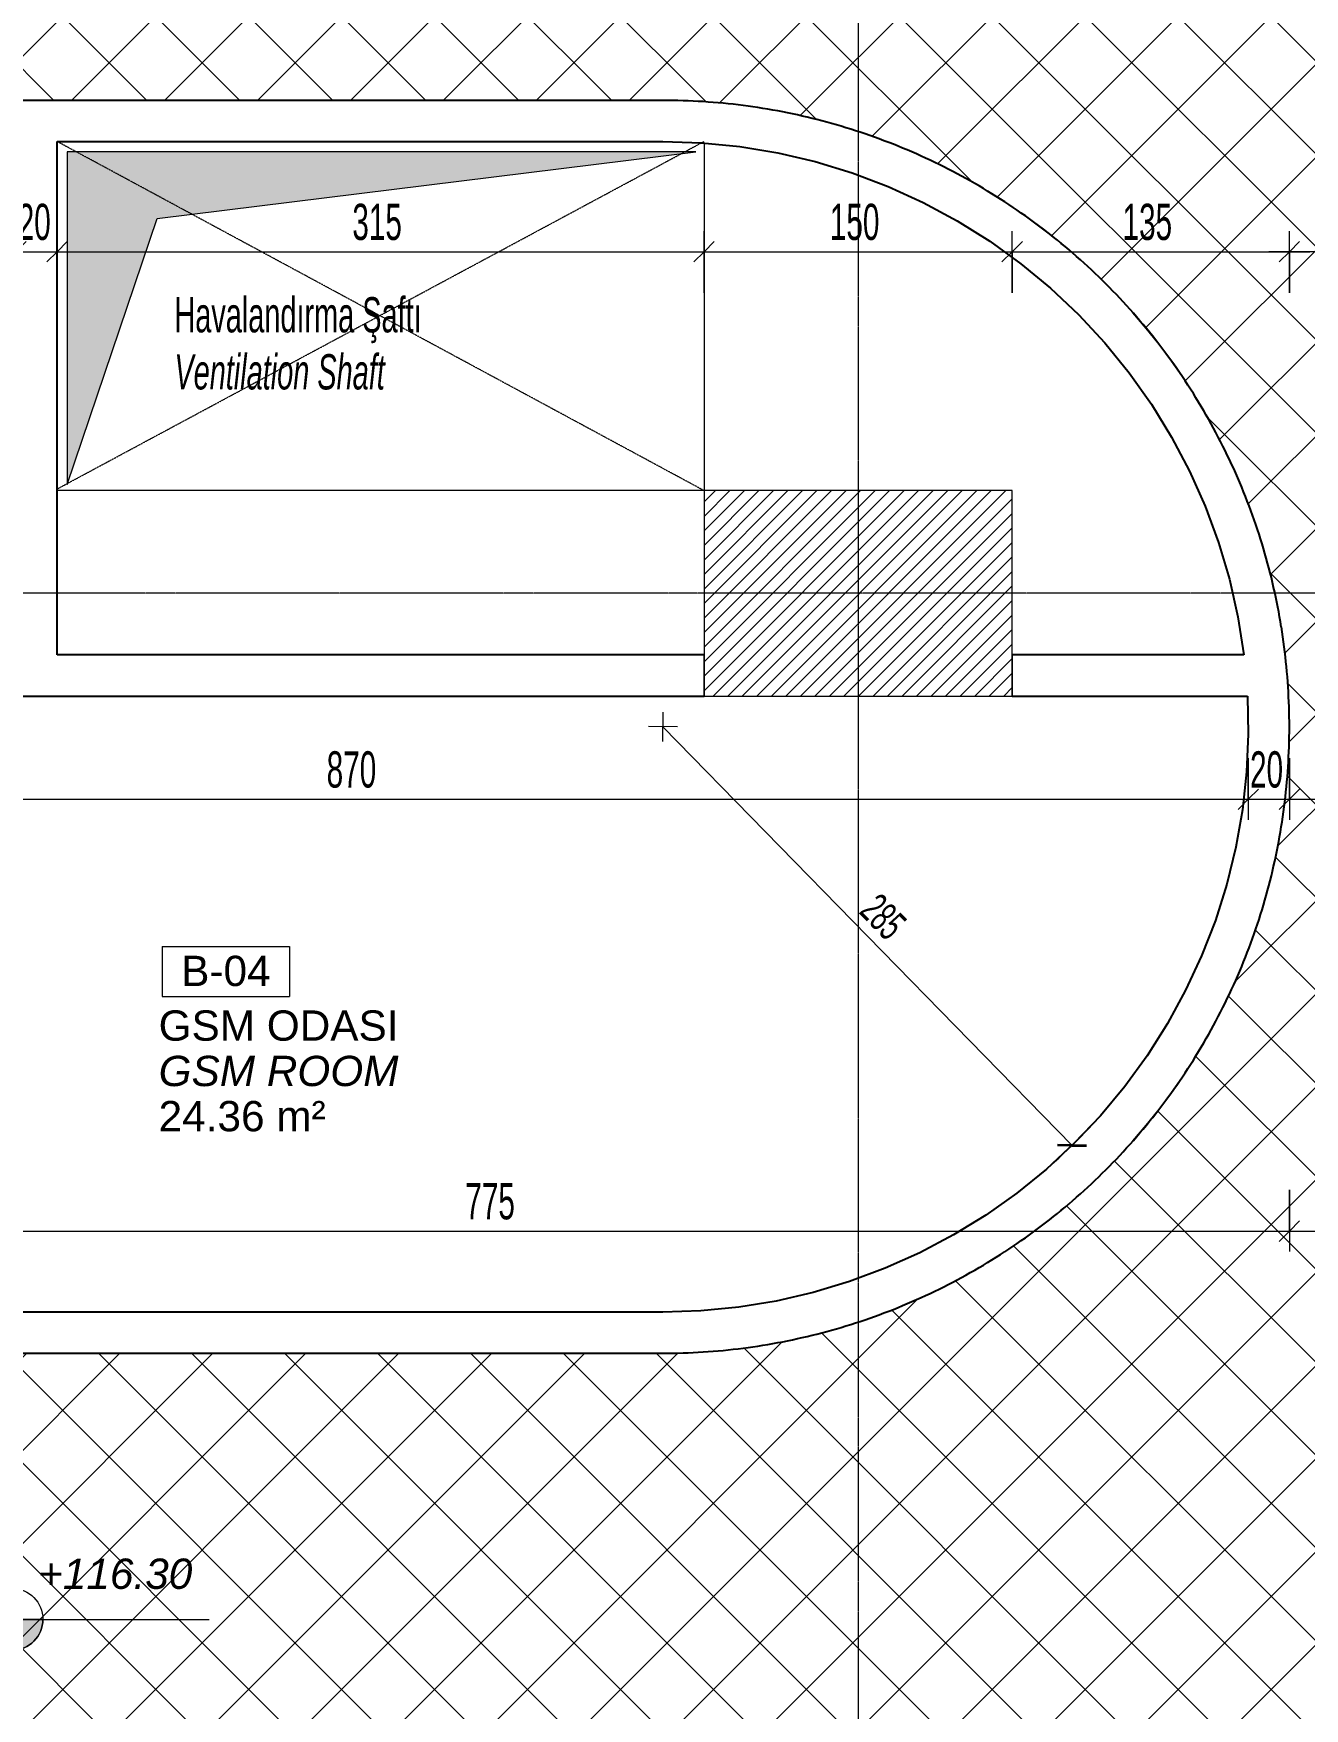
# Model space of a CAD drawing. Header units: centimetres. Extents: x -9345 to 11316, y -7197 to -3465.
# Drawn here: x -4313 to -3695, y -6073 to -5258 of the extents above; entities that cross this region are included whole.
import ezdxf

# ---------------------------------------------------------------- set-up
doc = ezdxf.new("R2010")
doc.units = ezdxf.units.CM
doc.linetypes.add('Grid Line 1_4_', pattern=[1.11125, 0.635, -0.15875, 0.15875, -0.15875])
doc.linetypes.add('Hidden 1_16_', pattern=[0.238125, 0.15875, -0.079375])
for name, color, linetype, lineweight in [('A-ANNO-DIMS', 211, 'Continuous', 9), ('A-ANNO-DIMS-100', 211, 'Continuous', 9), ('A-AREA-IDEN', 2, 'Continuous', 9), ('A-DETL', 90, 'Continuous', 9), ('A-DETL-GENF', 92, 'Continuous', 9), ('A-DETL-THIN', 151, 'Continuous', 9), ('A-FLOR', 192, 'Continuous', 9), ('A-WALL', 113, 'Continuous', 9), ('G-ANNO-DIMS', 111, 'Continuous', 9), ('G-ANNO-TEXT', 231, 'Continuous', 9), ('S-COLS', 52, 'Continuous', 9), ('S-GRID', 1, 'Continuous', 9)]:
    doc.layers.add(name, color=color, linetype=linetype, lineweight=lineweight)
doc.styles.add('Arial_2', font='arial.ttf', dxfattribs={"height": 14.752994})
doc.styles.add('Arial_I', font='ariali.ttf', dxfattribs={"height": 14.752994})
doc.styles.add('Swis721 LtCn BT', font='swisscl.ttf', dxfattribs={"width": 0.8, "height": 17.149461})
doc.styles.add('Swis721 LtCn BT_1', font='swisscl.ttf', dxfattribs={"width": 0.8, "height": 17.639445})
doc.styles.add('Swis721 LtCn BT_2', font='swisscl.ttf', dxfattribs={"width": 0.8, "height": 14.699538})
doc.dimstyles.new('Arrow_-_1_5mm_Arial', dxfattribs={"dimscale": 30.48, "dimtxt": 15, "dimasz": 0.328084, "dimexe": 0.787402, "dimexo": 0, "dimgap": 0, "dimtad": 1, "dimjust": 3, "dimdec": 0, "dimzin": 0, "dimdsep": 46, "dimtxsty": 'Swis721 LtCn BT_2', "dimblk1": 'OBLIQUE', "dimblk2": 'OBLIQUE', "dimsah": 1, "dimcen": 0.09, "dimazin": 0, "dimtfac": 1, "dimtdec": 4, "dimtix": 1, "dimtmove": 0, "dimatfit": 2, "dimfxl": 1, "dimtvp": 1, "dimtolj": 1, "dimtzin": 0, "dimarcsym": 2})
doc.dimstyles.new('IUAS_DIMENSION_INSIDE_100', dxfattribs={"dimscale": 30.48, "dimtxt": 18, "dimasz": 0.328084, "dimexe": 0.328084, "dimexo": 0.0625, "dimgap": 0, "dimtad": 1, "dimdec": 0, "dimdsep": 46, "dimtxsty": 'Swis721 LtCn BT_1', "dimblk1": 'OBLIQUE', "dimblk2": 'OBLIQUE', "dimsah": 1, "dimcen": 0.09, "dimdle": 0.328084, "dimazin": 0, "dimtfac": 1, "dimtdec": 4, "dimtix": 1, "dimtmove": 0, "dimatfit": 3, "dimfxl": 0.656168, "dimfxlon": 1, "dimtvp": 1, "dimtolj": 1, "dimtzin": 0, "dimarcsym": 2})

# ---------------------------------------------------------------- blocks, each defined once
blk = doc.blocks.new('IUAS_A_ROOM_100S - No_İsmi_Alan-1315501-_116_30 KONKORS KATI _ CONCOURSE LEVEL')
at = {"layer": 'A-AREA-IDEN'}
for p, q in [((-0.101, 0.1926), (-0.101, -0.0511)), ((-0.101, 0.1926), (0.5191, 0.1926)), ((0.5191, 0.1926), (0.5191, -0.0511)), ((-0.101, -0.0511), (0.5191, -0.0511))]:
    blk.add_line(p, q, dxfattribs=at)
blk = doc.blocks.new('DIMBLOCK79-_116_30 KONKORS KATI _ CONCOURSE LEVEL')
at = {"layer": 'A-ANNO-DIMS-100', "transparency": 16777216}
for p, q in [((-4591.98, -5610.82), (-4591.98, -5640.82)), ((-4591.98, -5630.82), (-4591.98, -5610.82)), ((-3721.98, -5610.82), (-3721.98, -5640.82)), ((-3721.98, -5630.82), (-3721.98, -5610.82)), ((-4591.98, -5630.82), (-4586.98, -5625.82)), ((-3721.98, -5630.82), (-3716.98, -5625.82)), ((-4591.98, -5630.82), (-4596.98, -5635.82)), ((-4591.98, -5630.82), (-3721.98, -5630.82)), ((-3721.98, -5630.82), (-3726.98, -5635.82))]:
    blk.add_line(p, q, dxfattribs=at)
at = {"layer": 'A-ANNO-DIMS-100', "color": 0, "transparency": 16777216, "insert": (-4170.7, -5607.46), "char_height": 17.639, "width": 32.9143, "attachment_point": 1, "line_spacing_factor": 0.971848, "style": 'Swis721 LtCn BT_1'}
blk.add_mtext('870', dxfattribs=at)
blk = doc.blocks.new('_Oblique')
at = {"color": 0, "linetype": 'ByBlock', "lineweight": -2}
blk.add_line((-0.5, -0.5), (0.5, 0.5), dxfattribs=at)
blk = doc.blocks.new('DIMBLOCK80-_116_30 KONKORS KATI _ CONCOURSE LEVEL')
at = {"layer": 'A-ANNO-DIMS-100', "transparency": 16777216}
for p, q in [((-3721.98, -5610.82), (-3721.98, -5640.82)), ((-3721.98, -5630.82), (-3721.98, -5610.82)), ((-3701.98, -5610.82), (-3701.98, -5640.82)), ((-3701.98, -5630.82), (-3701.98, -5610.82)), ((-3721.98, -5630.82), (-3716.98, -5625.82)), ((-3701.98, -5630.82), (-3696.98, -5625.82)), ((-3721.98, -5630.82), (-3726.98, -5635.82)), ((-3721.98, -5630.82), (-3701.98, -5630.82)), ((-3701.98, -5630.82), (-3706.98, -5635.82))]:
    blk.add_line(p, q, dxfattribs=at)
at = {"layer": 'A-ANNO-DIMS-100', "color": 0, "transparency": 16777216, "insert": (-3721.13, -5607.46), "char_height": 17.639, "width": 21.9429, "attachment_point": 1, "line_spacing_factor": 0.971848, "style": 'Swis721 LtCn BT_1'}
blk.add_mtext('20', dxfattribs=at)
blk = doc.blocks.new('DIMBLOCK81-_116_30 KONKORS KATI _ CONCOURSE LEVEL')
at = {"layer": 'A-ANNO-DIMS-100', "transparency": 16777216}
for p, q in [((-3701.98, -5610.82), (-3701.98, -5640.82)), ((-3701.98, -5630.82), (-3701.98, -5610.82)), ((-3186.98, -5610.82), (-3186.98, -5640.82)), ((-3186.98, -5630.82), (-3186.98, -5610.82)), ((-3701.98, -5630.82), (-3696.98, -5625.82)), ((-3186.98, -5630.82), (-3181.98, -5625.82)), ((-3701.98, -5630.82), (-3706.98, -5635.82)), ((-3701.98, -5630.82), (-3186.98, -5630.82)), ((-3186.98, -5630.82), (-3191.98, -5635.82))]:
    blk.add_line(p, q, dxfattribs=at)
at = {"layer": 'A-ANNO-DIMS-100', "color": 0, "transparency": 16777216, "insert": (-3458.2, -5607.46), "char_height": 17.639, "width": 32.9143, "attachment_point": 1, "line_spacing_factor": 0.971848, "style": 'Swis721 LtCn BT_1'}
blk.add_mtext('515', dxfattribs=at)
blk = doc.blocks.new('DIMBLOCK99-_116_30 KONKORS KATI _ CONCOURSE LEVEL')
at = {"layer": 'A-ANNO-DIMS-100', "transparency": 16777216}
for p, q in [((-3701.98, -5821.04), (-3701.98, -5851.04)), ((-3701.98, -5841.04), (-3701.98, -5821.04)), ((-4476.98, -5861.04), (-4476.98, -5831.04)), ((-4476.98, -5841.04), (-4471.98, -5836.04)), ((-3701.98, -5841.04), (-3696.98, -5836.04)), ((-4476.98, -5841.04), (-4481.98, -5846.04)), ((-4476.98, -5841.04), (-3701.98, -5841.04)), ((-4476.98, -5841.04), (-4476.98, -5861.04)), ((-3701.98, -5841.04), (-3706.98, -5846.04))]:
    blk.add_line(p, q, dxfattribs=at)
at = {"layer": 'A-ANNO-DIMS-100', "color": 0, "transparency": 16777216, "insert": (-4103.2, -5817.69), "char_height": 17.639, "width": 32.9143, "attachment_point": 1, "line_spacing_factor": 0.971848, "style": 'Swis721 LtCn BT_1'}
blk.add_mtext('775', dxfattribs=at)
blk = doc.blocks.new('DIMBLOCK100-_116_30 KONKORS KATI _ CONCOURSE LEVEL')
at = {"layer": 'A-ANNO-DIMS-100', "transparency": 16777216}
for p, q in [((-3701.98, -5821.04), (-3701.98, -5851.04)), ((-3701.98, -5841.04), (-3701.98, -5821.04)), ((-2172.23, -5821.04), (-2172.23, -5851.04)), ((-2172.23, -5841.04), (-2172.23, -5821.04)), ((-3701.98, -5841.04), (-3696.98, -5836.04)), ((-2172.23, -5841.04), (-2167.23, -5836.04)), ((-3701.98, -5841.04), (-3706.98, -5846.04)), ((-3701.98, -5841.04), (-2162.23, -5841.04)), ((-2172.23, -5841.04), (-2177.23, -5846.04))]:
    blk.add_line(p, q, dxfattribs=at)
at = {"layer": 'A-ANNO-DIMS-100', "color": 0, "transparency": 16777216, "insert": (-2955.39, -5817.69), "char_height": 17.639, "width": 43.8857, "attachment_point": 1, "line_spacing_factor": 0.971848, "style": 'Swis721 LtCn BT_1'}
blk.add_mtext('1530', dxfattribs=at)
blk = doc.blocks.new('DIMBLOCK125-_116_30 KONKORS KATI _ CONCOURSE LEVEL')
at = {"layer": 'A-ANNO-DIMS-100', "transparency": 16777216}
for p, q in [((-4321.98, -5344.22), (-4321.98, -5374.22)), ((-4321.98, -5364.22), (-4321.98, -5344.22)), ((-4301.98, -5344.22), (-4301.98, -5374.22)), ((-4301.98, -5364.22), (-4301.98, -5344.22)), ((-4321.98, -5364.22), (-4326.98, -5369.22)), ((-4321.98, -5364.22), (-4316.98, -5359.22)), ((-4321.98, -5364.22), (-4301.98, -5364.22)), ((-4301.98, -5364.22), (-4306.98, -5369.22)), ((-4301.98, -5364.22), (-4296.98, -5359.22))]:
    blk.add_line(p, q, dxfattribs=at)
at = {"layer": 'A-ANNO-DIMS-100', "color": 0, "transparency": 16777216, "insert": (-4321.13, -5340.86), "char_height": 17.639, "width": 21.9429, "attachment_point": 1, "line_spacing_factor": 0.971848, "style": 'Swis721 LtCn BT_1'}
blk.add_mtext('20', dxfattribs=at)
blk = doc.blocks.new('DIMBLOCK126-_116_30 KONKORS KATI _ CONCOURSE LEVEL')
at = {"layer": 'A-ANNO-DIMS-100', "transparency": 16777216}
for p, q in [((-4301.98, -5344.22), (-4301.98, -5374.22)), ((-4301.98, -5364.22), (-4301.98, -5344.22)), ((-3986.98, -5384.22), (-3986.98, -5354.22)), ((-4301.98, -5364.22), (-4306.98, -5369.22)), ((-4301.98, -5364.22), (-4296.98, -5359.22)), ((-4301.98, -5364.22), (-3986.98, -5364.22)), ((-3986.98, -5364.22), (-3991.98, -5369.22)), ((-3986.98, -5364.22), (-3981.98, -5359.22)), ((-3986.98, -5364.22), (-3986.98, -5384.22))]:
    blk.add_line(p, q, dxfattribs=at)
at = {"layer": 'A-ANNO-DIMS-100', "color": 0, "transparency": 16777216, "insert": (-4158.2, -5340.86), "char_height": 17.639, "width": 32.9143, "attachment_point": 1, "line_spacing_factor": 0.971848, "style": 'Swis721 LtCn BT_1'}
blk.add_mtext('315', dxfattribs=at)
blk = doc.blocks.new('DIMBLOCK127-_116_30 KONKORS KATI _ CONCOURSE LEVEL')
at = {"layer": 'A-ANNO-DIMS-100', "transparency": 16777216}
for p, q in [((-3986.98, -5384.22), (-3986.98, -5354.22)), ((-3836.98, -5384.22), (-3836.98, -5354.22)), ((-3986.98, -5364.22), (-3991.98, -5369.22)), ((-3986.98, -5364.22), (-3981.98, -5359.22)), ((-3986.98, -5364.22), (-3836.98, -5364.22)), ((-3986.98, -5364.22), (-3986.98, -5384.22)), ((-3836.98, -5364.22), (-3841.98, -5369.22)), ((-3836.98, -5364.22), (-3831.98, -5359.22)), ((-3836.98, -5364.22), (-3836.98, -5384.22))]:
    blk.add_line(p, q, dxfattribs=at)
at = {"layer": 'A-ANNO-DIMS-100', "color": 0, "transparency": 16777216, "insert": (-3925.7, -5340.86), "char_height": 17.639, "width": 32.9143, "attachment_point": 1, "line_spacing_factor": 0.971848, "style": 'Swis721 LtCn BT_1'}
blk.add_mtext('150', dxfattribs=at)
blk = doc.blocks.new('DIMBLOCK128-_116_30 KONKORS KATI _ CONCOURSE LEVEL')
at = {"layer": 'A-ANNO-DIMS-100', "transparency": 16777216}
for p, q in [((-3836.98, -5384.22), (-3836.98, -5354.22)), ((-3701.98, -5384.22), (-3701.98, -5354.22)), ((-3836.98, -5364.22), (-3841.98, -5369.22)), ((-3836.98, -5364.22), (-3831.98, -5359.22)), ((-3836.98, -5364.22), (-3691.98, -5364.22)), ((-3836.98, -5364.22), (-3836.98, -5384.22)), ((-3701.98, -5364.22), (-3706.98, -5369.22)), ((-3701.98, -5364.22), (-3696.98, -5359.22)), ((-3701.98, -5364.22), (-3701.98, -5384.22))]:
    blk.add_line(p, q, dxfattribs=at)
at = {"layer": 'A-ANNO-DIMS-100', "color": 0, "transparency": 16777216, "insert": (-3783.2, -5340.86), "char_height": 17.639, "width": 32.9143, "attachment_point": 1, "line_spacing_factor": 0.971848, "style": 'Swis721 LtCn BT_1'}
blk.add_mtext('135', dxfattribs=at)
blk = doc.blocks.new('DIMBLOCK174-_116_30 KONKORS KATI _ CONCOURSE LEVEL')
at = {"layer": 'A-ANNO-DIMS-100', "transparency": 16777216}
for p, q in [((-3701.98, -5384.22), (-3701.98, -5354.22)), ((-3186.98, -5384.22), (-3186.98, -5354.22)), ((-3186.98, -5364.22), (-3711.98, -5364.22)), ((-3701.98, -5364.22), (-3706.98, -5369.22)), ((-3701.98, -5364.22), (-3696.98, -5359.22)), ((-3701.98, -5364.22), (-3701.98, -5384.22)), ((-3186.98, -5364.22), (-3191.98, -5369.22)), ((-3186.98, -5364.22), (-3181.98, -5359.22)), ((-3186.98, -5364.22), (-3186.98, -5384.22))]:
    blk.add_line(p, q, dxfattribs=at)
at = {"layer": 'A-ANNO-DIMS-100', "color": 0, "transparency": 16777216, "insert": (-3458.2, -5340.86), "char_height": 17.639, "width": 32.9143, "attachment_point": 1, "line_spacing_factor": 0.971848, "style": 'Swis721 LtCn BT_1'}
blk.add_mtext('515', dxfattribs=at)
blk = doc.blocks.new('Spot Elevations - IUAS_A_PLAN_ELEVATION-1314357-_116_30 KONKORS KATI _ CONCOURSE LEVEL')
at = {"layer": 'G-ANNO-DIMS'}
h = blk.add_hatch(color=256, dxfattribs=at)
edge = h.paths.add_edge_path(flags=0)
edge.add_line((0, 0), (-0.15, 0))
edge.add_arc((0, 0), 0.15, 90, 180, ccw=False)
edge.add_line((0, 0.15), (0, 0))
h = blk.add_hatch(color=256, dxfattribs=at)
edge = h.paths.add_edge_path(flags=0)
edge.add_line((0, 0), (0.15, 0))
edge.add_arc((0, 0), 0.15, 270, 360, ccw=False)
edge.add_line((0, -0.15), (0, 0))
for p, q in [((0, 0.2), (0, -0.2)), ((0, 0), (0, 0.15)), ((-0.2, 0), (0.9596, 0)), ((-0.15, 0), (0, 0)), ((0, 0), (0, -0.15)), ((0.15, 0), (0, 0))]:
    blk.add_line(p, q, dxfattribs=at)
blk.add_circle((0, 0), 0.15, dxfattribs=at)
for start, end in [(90, 180), (270, 360)]:
    blk.add_arc((0, 0), 0.15, start, end, dxfattribs=at)
blk = doc.blocks.new('DIMBLOCK321-_116_30 KONKORS KATI _ CONCOURSE LEVEL')
at = {"layer": 'A-ANNO-DIMS-100', "transparency": 16777216}
for p, q in [((-4007.06, -5602.6), (-4006.9, -5588.46)), ((-3999.91, -5595.61), (-4014.05, -5595.45)), ((-4006.98, -5595.53), (-3807.74, -5799.31))]:
    blk.add_line(p, q, dxfattribs=at)
at = {"layer": 'A-ANNO-DIMS-100', "lineweight": 35, "transparency": 16777216}
for q in [(-3814.82, -5799.23), (-3800.67, -5799.39)]:
    blk.add_line((-3807.74, -5799.31), q, dxfattribs=at)
at = {"layer": 'A-ANNO-DIMS-100', "transparency": 16777216}
blk.add_arc((-4006.98, -5595.53), 285, 309.52839, 319.17823, dxfattribs=at)
at = {"layer": 'A-ANNO-DIMS-100', "color": 0, "transparency": 16777216, "insert": (-3901.44, -5675.64), "char_height": 14.7, "width": 27.4286, "attachment_point": 1, "rotation": 314.35331, "line_spacing_factor": 0.971848, "style": 'Swis721 LtCn BT_2'}
blk.add_mtext('285', dxfattribs=at)

msp = doc.modelspace()

# ---------------------------------------------------------------- hatches: boundary and pattern name
at = {"layer": 'A-DETL-GENF', "lineweight": 18}
h = msp.add_hatch(dxfattribs=at)
h.set_pattern_fill('FP_6', color=253, style=0, pattern_type=2)
h.set_pattern_definition([(45, (0, 0), (-22.62742, 22.62742), []), (135, (0, 0), (-22.62742, -22.62742), [])])
h.paths.add_polyline_path([(-2151.98, -6550.52), (-2151.98, -6310.53), (-2063.98, -6310.53), (-2063.98, -6130.53), (-2152.23, -6130.53), (-2152.23, -5950.53), (-2172.23, -5950.53), (-2172.23, -5575.47), (-2179.07, -5580.6), (-2186.56, -5584.7), (-2194.56, -5587.7), (-2202.91, -5589.53), (-2211.43, -5590.15), (-2219.95, -5589.56), (-2228.31, -5587.75), (-2236.32, -5584.78), (-2244.21, -5580.42), (-2250.67, -5575.59), (-2256.73, -5569.56), (-2261.86, -5562.73), (-2265.97, -5555.24), (-2268.98, -5547.24), (-2270.81, -5538.9), (-2271.44, -5530.38), (-2270.85, -5521.85), (-2269.06, -5513.5), (-2266.09, -5505.49), (-2262.02, -5497.98), (-2256.91, -5491.12), (-2250.89, -5485.06), (-2244.06, -5479.92), (-2236.57, -5475.81), (-2228.58, -5472.8), (-2220.23, -5470.95), (-2211.71, -5470.32), (-2203.36, -5470.93), (-2195.18, -5472.69), (-2187.32, -5475.58), (-2179.93, -5479.53), (-2173.17, -5484.47), (-2167.16, -5490.3), (-2162.02, -5496.91), (-2157.85, -5504.17), (-2154.73, -5511.94), (-2152.72, -5520.07), (-2151.86, -5528.4), (-2152.16, -5536.77), (-2153.63, -5545.01), (-2156.23, -5552.97), (-2159.91, -5560.49), (-1801.98, -5560.52), (-1801.98, -5057.62), (-1801.45, -5040.73), (-1799.72, -5023.92), (-1796.79, -5007.28), (-1792.67, -4990.89), (-1787.39, -4974.84), (-1780.98, -4959.21), (-1773.47, -4944.08), (-1764.89, -4929.52), (-1755.3, -4915.61), (-1744.73, -4902.43), (-1733.24, -4890.03), (-1720.9, -4878.49), (-1707.77, -4867.86), (-1693.91, -4858.2), (-1679.39, -4849.56), (-1664.29, -4841.97), (-1648.69, -4835.49), (-1632.66, -4830.14), (-1616.29, -4825.95), (-1599.67, -4822.94), (-1582.87, -4821.13), (-1565.98, -4820.52), (-811.98, -4820.52), (-811.98, -4815.27), (-661.98, -4815.27), (-661.98, -4164.91), (-811.98, -4164.91), (-811.98, -4140.52), (-2248.98, -4140.52), (-2248.98, -4460.52), (-3061.98, -4460.52), (-3061.98, -4140.52), (-3986.98, -4140.52), (-3986.98, -4320.53), (-4091.98, -4320.53), (-4091.98, -4630.53), (-3986.98, -4630.53), (-3986.98, -4810.52), (-3836.98, -4810.52), (-3836.98, -4910.52), (-3986.98, -4910.52), (-3986.98, -4814.92), (-4786.98, -4814.92), (-4786.98, -4910.53), (-4936.98, -4910.53), (-4936.98, -4815.47), (-4991.98, -4815.47), (-4991.98, -4140.52), (-6661.98, -4140.52), (-6661.98, -4165.41), (-6811.98, -4165.41), (-6811.98, -4816.78), (-6661.98, -4816.78), (-6661.98, -5290.53), (-4006.98, -5290.53), (-3987.44, -5291.15), (-3967.98, -5293.03), (-3948.68, -5296.15), (-3929.62, -5300.5), (-3910.87, -5306.07), (-3892.53, -5312.82), (-3874.65, -5320.73), (-3857.31, -5329.78), (-3840.59, -5339.91), (-3824.56, -5351.1), (-3809.27, -5363.29), (-3794.8, -5376.43), (-3781.2, -5390.48), (-3768.52, -5405.36), (-3756.83, -5421.03), (-3746.16, -5437.42), (-3735.92, -5455.8), (-3728.09, -5472.07), (-3720.75, -5490.19), (-3714.59, -5508.75), (-3709.63, -5527.66), (-3705.89, -5546.85), (-3703.39, -5566.24), (-3702.14, -5585.75), (-3702.14, -5605.3), (-3703.39, -5624.81), (-3705.89, -5644.21), (-3709.63, -5663.4), (-3714.59, -5682.31), (-3720.75, -5700.86), (-3728.09, -5718.99), (-3736.57, -5736.6), (-3746.17, -5753.64), (-3756.83, -5770.02), (-3768.53, -5785.69), (-3781.2, -5800.58), (-3794.8, -5814.62), (-3809.27, -5827.77), (-3824.56, -5839.96), (-3840.6, -5851.14), (-3857.32, -5861.28), (-3874.65, -5870.32), (-3892.53, -5878.24), (-3910.88, -5884.99), (-3929.62, -5890.55), (-3948.68, -5894.9), (-3967.98, -5898.02), (-3987.44, -5899.9), (-4006.98, -5900.53), (-6131.98, -5900.51), (-6131.98, -6190.52), (-4061.98, -6190.53), (-4061.98, -6370.53), (-3978.51, -6370.53), (-3978.51, -6550.51), (-2167.91, -6550.52)], flags=0)
h.paths.add_polyline_path([(-3186.98, -5580.53), (-3186.98, -5480.53), (-3036.98, -5480.53), (-3036.98, -5580.53), (-3159.77, -5580.53)], flags=0)
h.paths.add_polyline_path([(-3111.98, -4920.52), (-3120.52, -4919.91), (-3128.88, -4918.09), (-3136.9, -4915.1), (-3144.42, -4911), (-3151.27, -4905.87), (-3157.33, -4899.81), (-3162.46, -4892.96), (-3166.56, -4885.45), (-3169.55, -4877.43), (-3171.37, -4869.06), (-3171.98, -4860.52), (-3171.37, -4851.98), (-3169.55, -4843.62), (-3166.56, -4835.6), (-3162.46, -4828.08), (-3157.33, -4821.23), (-3151.27, -4815.18), (-3144.42, -4810.05), (-3136.9, -4805.94), (-3128.88, -4802.95), (-3120.52, -4801.13), (-3111.98, -4800.52), (-3103.44, -4801.13), (-3095.08, -4802.95), (-3087.06, -4805.94), (-3079.54, -4810.05), (-3072.69, -4815.18), (-3066.64, -4821.23), (-3061.5, -4828.08), (-3057.4, -4835.6), (-3054.41, -4843.62), (-3052.59, -4851.98), (-3051.98, -4860.52), (-3052.59, -4869.06), (-3054.41, -4877.43), (-3057.4, -4885.45), (-3061.5, -4892.96), (-3066.64, -4899.81), (-3072.69, -4905.87), (-3079.54, -4911), (-3087.06, -4915.1), (-3095.08, -4918.09), (-3103.44, -4919.91)], flags=0)
h.paths.add_polyline_path([(-2211.98, -4920.52), (-2220.52, -4919.91), (-2228.88, -4918.09), (-2236.9, -4915.1), (-2244.42, -4911), (-2251.27, -4905.87), (-2257.33, -4899.81), (-2262.46, -4892.96), (-2266.56, -4885.45), (-2269.55, -4877.43), (-2271.37, -4869.06), (-2271.98, -4860.52), (-2271.37, -4851.98), (-2269.55, -4843.62), (-2266.56, -4835.6), (-2262.46, -4828.08), (-2257.33, -4821.23), (-2251.27, -4815.18), (-2244.21, -4809.93), (-2236.9, -4805.94), (-2228.88, -4802.95), (-2220.52, -4801.13), (-2211.98, -4800.52), (-2203.44, -4801.13), (-2195.08, -4802.95), (-2187.06, -4805.94), (-2179.54, -4810.05), (-2172.69, -4815.18), (-2166.64, -4821.23), (-2161.5, -4828.08), (-2157.4, -4835.6), (-2154.41, -4843.62), (-2152.59, -4851.98), (-2151.98, -4860.52), (-2152.59, -4869.06), (-2154.41, -4877.43), (-2157.4, -4885.45), (-2161.5, -4892.96), (-2166.64, -4899.81), (-2172.69, -4905.87), (-2179.54, -4911), (-2187.06, -4915.1), (-2195.08, -4918.09), (-2203.44, -4919.91)], flags=0)
h.paths.add_polyline_path([(-5746.98, -4910.53), (-5896.98, -4910.53), (-5896.98, -4810.53), (-5746.98, -4810.53), (-5746.98, -4906.57)], flags=0)
h.paths.add_polyline_path([(-641.97, -4816.24), (-411.79, -4816.24), (-411.79, -4590.53), (-331.98, -4590.53), (-331.98, -4390.53), (-411.79, -4390.53), (-411.79, -4165.52), (-656.12, -4165.52), (-656.12, -4816.24)], flags=0)
h.paths.add_polyline_path([(-8424.27, -4815.52), (-6821.85, -4815.52), (-6821.85, -4165.52), (-8477.22, -4165.52), (-8477.22, -4390.53), (-8532.22, -4390.53), (-8532.22, -4590.53), (-8477.22, -4590.53), (-8477.22, -4815.52)], flags=0)
at = {"layer": 'A-DETL-GENF'}
msp.add_hatch(color=9, dxfattribs=at).paths.add_polyline_path([(-4296.98, -5477.53), (-4253.23, -5347.97), (-3990.98, -5315.53), (-4296.98, -5315.53), (-4296.98, -5318.49)], flags=0)
at = {"layer": 'S-COLS'}
h = msp.add_hatch(dxfattribs=at)
h.set_pattern_fill('FP_1', color=256, style=0, pattern_type=2)
h.set_pattern_definition([(45, (0, 0), (-3.535534, 3.535534), [])])
h.paths.add_polyline_path([(-3986.98, -5580.53), (-3836.98, -5580.53), (-3836.98, -5480.53), (-3986.98, -5480.53), (-3986.98, -5560.53)], flags=0)

# ---------------------------------------------------------------- linework, layer by layer
at = {"layer": 'A-DETL', "linetype": 'Hidden 1_16_'}
for p, q in [((-4301.98, -5479.75), (-3986.98, -5310.53)), ((-3986.98, -5480.53), (-4301.98, -5310.53))]:
    msp.add_line(p, q, dxfattribs=at)
at = {"layer": 'A-DETL-THIN'}
for p, q in [((-6661.98, -5290.53), (-4006.98, -5290.53)), ((-3990.98, -5315.53), (-4296.98, -5315.53)), ((-4296.98, -5315.53), (-4296.98, -5477.53)), ((-4253.23, -5347.97), (-3990.98, -5315.53)), ((-4296.98, -5477.53), (-4253.23, -5347.97)), ((-4006.98, -5900.53), (-6131.98, -5900.51))]:
    msp.add_line(p, q, dxfattribs=at)
msp.add_arc((-4006.98, -5595.53), 305, 269.99967, 90, dxfattribs=at)
at = {"layer": 'A-FLOR'}
for p, q in [((-3986.98, -5311.27), (-3986.98, -5480.53)), ((-3986.98, -5480.53), (-4301.98, -5480.53))]:
    msp.add_line(p, q, dxfattribs=at)
at = {"layer": 'A-WALL', "lineweight": 25}
for p, q in [((-4006.98, -5290.53), (-5141.98, -5290.53)), ((-4301.98, -5560.53), (-4301.98, -5310.53)), ((-4301.98, -5310.53), (-4006.98, -5310.53)), ((-3986.98, -5560.53), (-4301.98, -5560.53)), ((-3724.14, -5560.53), (-3836.98, -5560.53)), ((-4591.98, -5580.53), (-3986.98, -5580.53)), ((-3836.98, -5580.53), (-3722.38, -5580.53)), ((-4006.98, -5880.53), (-4476.98, -5880.53)), ((-4476.98, -5900.53), (-4006.98, -5900.53))]:
    msp.add_line(p, q, dxfattribs=at)
at = {"layer": 'A-WALL'}
for p, q in [((-3986.98, -5580.53), (-3986.98, -5560.53)), ((-3836.98, -5560.53), (-3836.98, -5580.53))]:
    msp.add_line(p, q, dxfattribs=at)
at = {"layer": 'A-WALL', "lineweight": 25, "flags": 128}
for points in [[(-4006.98, -5310.53), (-3988.24, -5311.14), (-3969.58, -5312.99), (-3951.08, -5316.06), (-3932.83, -5320.34), (-3914.89, -5325.81), (-3897.36, -5332.45), (-3880.3, -5340.23), (-3863.78, -5349.11), (-3847.89, -5359.06), (-3832.69, -5370.04), (-3818.24, -5381.99), (-3804.6, -5394.86), (-3791.85, -5408.6), (-3780.02, -5423.15), (-3769.18, -5438.45), (-3759.36, -5454.43), (-3750.62, -5471.01), (-3742.99, -5488.14), (-3736.5, -5505.73), (-3731.18, -5523.71), (-3727.05, -5542), (-3724.14, -5560.53)], [(-3722.38, -5580.53), (-3722, -5599.03), (-3722.83, -5617.51), (-3724.86, -5635.91), (-3728.07, -5654.13), (-3732.46, -5672.1), (-3738.01, -5689.76), (-3744.69, -5707.01), (-3752.48, -5723.8), (-3761.34, -5740.04), (-3771.24, -5755.68), (-3782.13, -5770.64), (-3793.96, -5784.86), (-3806.7, -5798.29), (-3820.28, -5810.85), (-3834.64, -5822.52), (-3849.74, -5833.22), (-3865.49, -5842.92), (-3881.85, -5851.58), (-3898.73, -5859.17), (-3916.06, -5865.63), (-3933.78, -5870.97), (-3951.81, -5875.13), (-3970.07, -5878.13), (-3988.49, -5879.93), (-4006.98, -5880.53)]]:
    msp.add_lwpolyline(points, dxfattribs=at)
at = {"layer": 'A-WALL', "lineweight": 25}
for start, end in [(86.32653, 90), (82.65306, 86.32652), (78.97959, 82.65305), (75.30612, 78.97957), (71.63265, 75.30609), (67.95918, 71.63262), (64.28571, 67.95914), (60.61224, 64.28567), (56.93878, 60.61219), (53.26531, 56.93871), (49.59184, 53.26524), (45.91837, 49.59176), (42.2449, 45.91829), (38.57143, 42.24481), (34.89796, 38.57134), (31.22449, 34.89786), (27.55102, 31.22438), (23.87755, 27.55091), (20.20408, 23.87743), (16.53061, 20.20395), (12.85714, 16.53048), (9.18367, 12.857), (5.5102, 9.18352), (1.83673, 5.51005), (358.16327, 1.83657), (354.4898, 358.16309), (350.81633, 354.48962), (347.14286, 350.81614), (343.46939, 347.14266), (339.79592, 343.46919), (336.12245, 339.79571), (332.44898, 336.12223), (328.77551, 332.44876), (325.10204, 328.77528), (321.42857, 325.1018), (317.7551, 321.42833), (314.08163, 317.75485), (310.40816, 314.08139), (306.73469, 310.40791), (303.06122, 306.73443), (299.38776, 303.06096), (295.71429, 299.38748), (292.04082, 295.714), (288.36735, 292.04053), (284.69388, 288.36705), (277.34694, 281.0201), (281.02041, 284.69357), (270, 273.67314), (273.67347, 277.34662)]:
    msp.add_arc((-4006.98, -5595.53), 305, start, end, dxfattribs=at)
at = {"layer": 'S-COLS'}
for p, q in [((-3836.98, -5480.53), (-3986.98, -5480.53)), ((-3986.98, -5480.53), (-3986.98, -5560.53)), ((-3836.98, -5560.53), (-3836.98, -5480.53)), ((-3986.98, -5560.53), (-3986.98, -5580.53)), ((-3836.98, -5580.53), (-3836.98, -5560.53)), ((-3986.98, -5580.53), (-3836.98, -5580.53))]:
    msp.add_line(p, q, dxfattribs=at)
at = {"layer": 'S-GRID', "linetype": 'Grid Line 1_4_'}
for p, q in [((-3911.98, -3567.14), (-3911.98, -7079.67)), ((1078.19, -5530.53), (-8251.71, -5530.53))]:
    msp.add_line(p, q, dxfattribs=at)

# ---------------------------------------------------------------- block references
at = {"layer": 'A-AREA-IDEN', "xscale": 99.99999999999994, "yscale": 99.99999999999994, "zscale": 99.99999999999994}
msp.add_blockref('IUAS_A_ROOM_100S - No_İsmi_Alan-1315501-_116_30 KONKORS KATI _ CONCOURSE LEVEL', (-4240.77, -5721.77), dxfattribs=at)
at = {"layer": 'G-ANNO-DIMS', "xscale": 99.99999999999994, "yscale": 99.99999999999994, "zscale": 99.99999999999994}
msp.add_blockref('Spot Elevations - IUAS_A_PLAN_ELEVATION-1314357-_116_30 KONKORS KATI _ CONCOURSE LEVEL', (-4323.84, -6030.09), dxfattribs=at)

# ---------------------------------------------------------------- texts
at = {"layer": 'A-AREA-IDEN', "char_height": 14.753, "line_spacing_factor": 0.938532}
for s, insert, width, attachment_point, style in [('B-04', (-4219.76, -5706.99), 51.84, 2, 'Arial_2'), ('GSM ODASI', (-4252.51, -5733.6), 138.96, 1, 'Arial_2'), ('GSM ROOM', (-4252.51, -5755.7), 139.5, 1, 'Arial_I'), ('24.36 m²', (-4252.51, -5777.7), 96.84, 1, 'Arial_2')]:
    msp.add_mtext(s, dxfattribs=dict(at, insert=insert, width=width, attachment_point=attachment_point, style=style))
at = {"layer": 'G-ANNO-DIMS', "insert": (-4311.19, -6000.5), "char_height": 14.753, "width": 89.64, "attachment_point": 1, "line_spacing_factor": 0.938532, "style": 'Arial_I'}
msp.add_mtext('+116.30', dxfattribs=at)
at = {"layer": 'G-ANNO-TEXT', "color": 7, "insert": (-4244.82, -5386.33), "char_height": 17.1495, "width": 145.3128, "attachment_point": 1, "line_spacing_factor": 0.971848, "style": 'Swis721 LtCn BT'}
msp.add_mtext('Havalandırma Şaftı\\P\\fSwis721 LtCn BT|b0|i1|c162|p34|;\\W.8;Ventilation Shaft', dxfattribs=at)

# ---------------------------------------------------------------- dimensions: what is measured, and where the dimension line sits
at = {"layer": 'A-ANNO-DIMS'}
for base, p1, p2, override, picture, middle in [((-4301.98, -5364.22), (-4321.98, -5344.22), (-4301.98, -5344.22), {"dimpost": '<>', "dimfxl": 20}, 'DIMBLOCK125-_116_30 KONKORS KATI _ CONCOURSE LEVEL', (-4311.98, -5355.18)), ((-3836.98, -5364.22), (-3986.98, -5384.22), (-3836.98, -5384.22), {"dimpost": '<>', "dimfxl": 150}, 'DIMBLOCK127-_116_30 KONKORS KATI _ CONCOURSE LEVEL', (-3911.98, -5355.18))]:
    dim = msp.add_linear_dim(base=base, p1=p1, p2=p2, angle=0, dimstyle='IUAS_DIMENSION_INSIDE_100', override=override, dxfattribs=at)
    dim.commit()
    dim.dimension.update_dxf_attribs({"geometry": picture, "text_midpoint": middle})
for base, p1, p2, override, picture, middle in [((-3986.98, -5364.22), (-4301.98, -5344.22), (-3986.98, -5384.22), {"dimpost": '<>', "dimfxl": 317.529526}, 'DIMBLOCK126-_116_30 KONKORS KATI _ CONCOURSE LEVEL', (-4144.48, -5355.17)), ((-3701.98, -5364.22), (-3836.98, -5384.22), (-3701.98, -5384.22), {"dimpost": '<>', "dimfxl": 135}, 'DIMBLOCK128-_116_30 KONKORS KATI _ CONCOURSE LEVEL', (-3769.48, -5355.17)), ((-3701.98, -5364.22), (-3186.98, -5384.22), (-3701.98, -5384.22), {"dimpost": '<>', "dimfxl": 515}, 'DIMBLOCK174-_116_30 KONKORS KATI _ CONCOURSE LEVEL', (-3444.48, -5355.22)), ((-3721.98, -5630.82), (-4591.98, -5610.82), (-3721.98, -5610.82), {"dimpost": '<>', "dimfxl": 870}, 'DIMBLOCK79-_116_30 KONKORS KATI _ CONCOURSE LEVEL', (-4156.98, -5621.78)), ((-3701.98, -5630.82), (-3721.98, -5610.82), (-3701.98, -5610.82), {"dimpost": '<>', "dimfxl": 20}, 'DIMBLOCK80-_116_30 KONKORS KATI _ CONCOURSE LEVEL', (-3711.98, -5621.78)), ((-3186.98, -5630.82), (-3701.98, -5610.82), (-3186.98, -5610.82), {"dimpost": '<>', "dimfxl": 515}, 'DIMBLOCK81-_116_30 KONKORS KATI _ CONCOURSE LEVEL', (-3444.48, -5621.82)), ((-3701.98, -5841.04), (-4476.98, -5861.04), (-3701.98, -5821.04), {"dimpost": '<>', "dimfxl": 776.031572}, 'DIMBLOCK99-_116_30 KONKORS KATI _ CONCOURSE LEVEL', (-4089.48, -5832.05)), ((-2172.23, -5841.04), (-3701.98, -5821.04), (-2172.23, -5821.04), {"dimpost": '<>', "dimfxl": 1529.75}, 'DIMBLOCK100-_116_30 KONKORS KATI _ CONCOURSE LEVEL', (-2937.11, -5832))]:
    dim = msp.add_linear_dim(base=base, p1=p1, p2=p2, dimstyle='IUAS_DIMENSION_INSIDE_100', override=override, dxfattribs=at)
    dim.commit()
    dim.dimension.update_dxf_attribs({"geometry": picture, "text_midpoint": middle})
dim = msp.add_radius_dim(center=(-4006.98, -5595.53), mpoint=(-3807.74, -5799.31), dimstyle='Arrow_-_1_5mm_Arial', override={"dimpost": '<>'}, dxfattribs=at)
dim.commit()
dim.dimension.update_dxf_attribs({"geometry": 'DIMBLOCK321-_116_30 KONKORS KATI _ CONCOURSE LEVEL', "text_midpoint": (-3901.98, -5692.16)})

doc.saveas('drawing.dxf')
